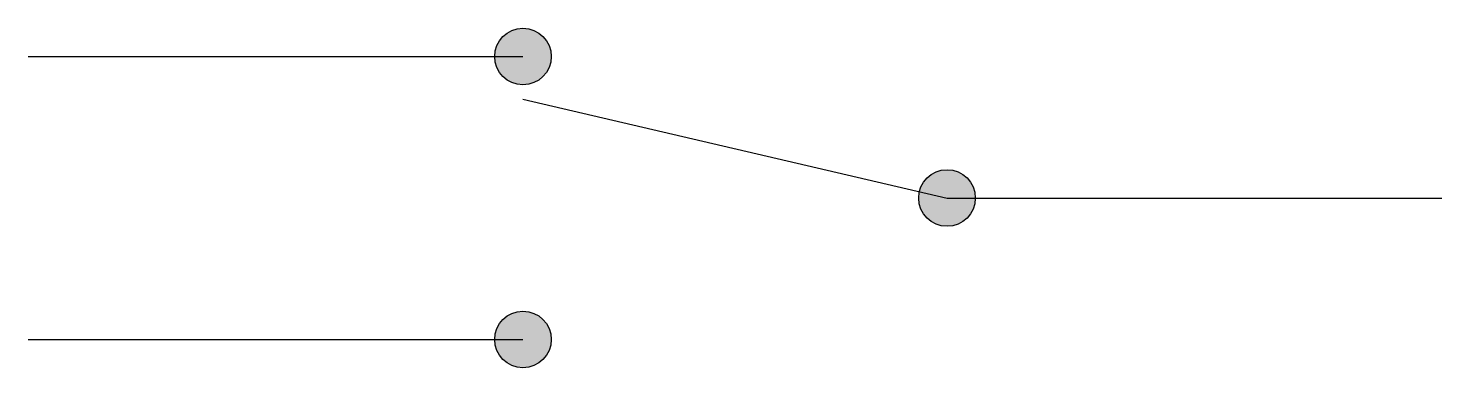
# Model space of a CAD drawing. Header units: millimetres. Extents: x 0 to 100, y -22 to 2.
import ezdxf

# ---------------------------------------------------------------- set-up
doc = ezdxf.new("R2010")
doc.units = ezdxf.units.MM
doc.layers.get('0').update_dxf_attribs({"lineweight": 25, "true_color": 0xffffff})

msp = doc.modelspace()

# ---------------------------------------------------------------- hatches: boundary and pattern name
h = msp.add_hatch(color=256)
edge = h.paths.add_edge_path()
edge.add_arc((35, 0), 2, 0, 360)
h = msp.add_hatch(color=256)
edge = h.paths.add_edge_path()
edge.add_arc((65, -10), 2, 0, 360)
h = msp.add_hatch(color=256)
edge = h.paths.add_edge_path()
edge.add_arc((35, -20), 2, 0, 360)

# ---------------------------------------------------------------- linework, layer by layer
for p, q in [((0, 0), (35, 0)), ((35, -3), (65, -10)), ((65, -10), (100, -10)), ((0, -20), (35, -20))]:
    msp.add_line(p, q)
for centre in [(35, 0), (65, -10), (35, -20)]:
    msp.add_circle(centre, 2)

doc.saveas('drawing.dxf')
